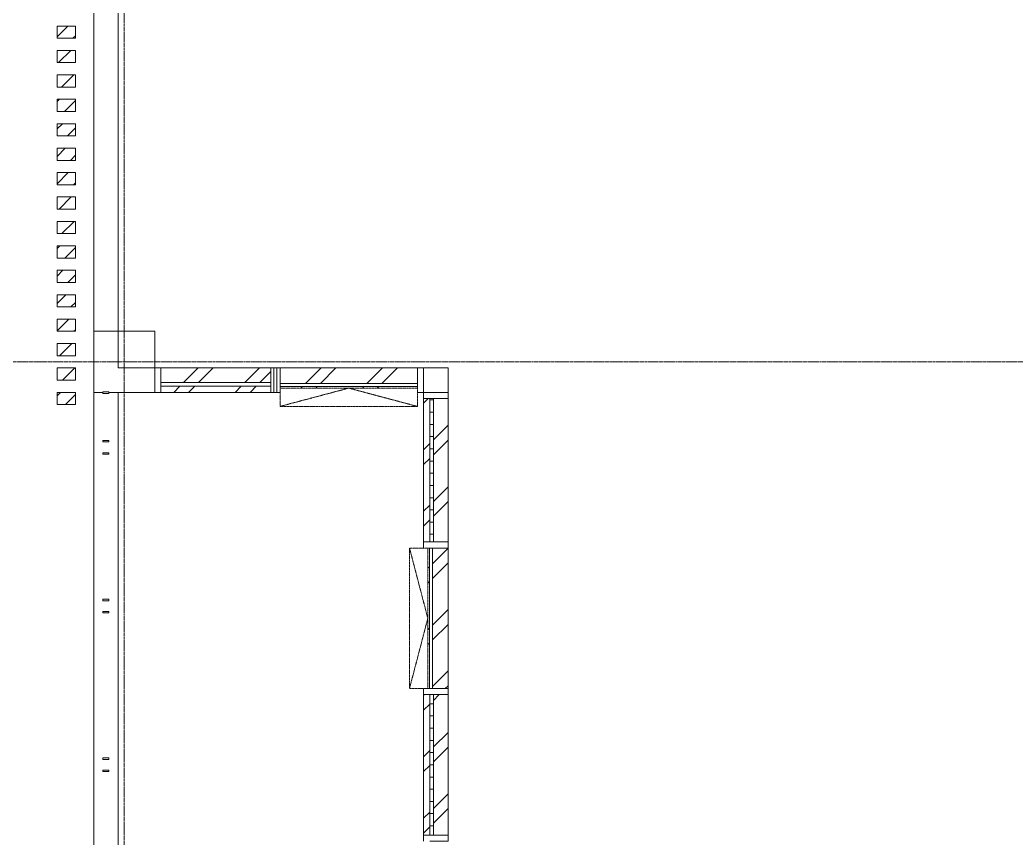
# Model space of a CAD drawing. Header units: millimetres. Extents: x 147592 to 200208, y -27981 to 8299.
# Drawn here: x 155746 to 163900, y -12600 to -5900 of the extents above; entities that cross this region are included whole.
import ezdxf

# ---------------------------------------------------------------- set-up
doc = ezdxf.new("R2010")
doc.units = ezdxf.units.MM
doc.linetypes.add('TJ Dash', pattern=[1.6, 1, -0.6])
doc.linetypes.add('轴网线', pattern=[22.24, 12.7, -3.18, 3.18, -3.18])
for name, color, linetype, lineweight in [('A-FLOR-HRAL-OTLN', 7, 'Continuous', 5), ('A-GLAZ-CURT-MCUT', 7, 'Continuous', 5), ('A-GLAZ-CURT-OTLN', 7, 'Continuous', 5), ('A-GLAZ-CWMG-MCUT', 7, 'Continuous', 13), ('A-GLAZ-CWMG-OTLN', 7, 'Continuous', 5), ('A-WALL-____-MCUT', 7, 'Continuous', 13), ('A-WALL-____-OTLN', 7, 'Continuous', 13), ('S-COLS-____-MCUT', 7, 'Continuous', 5), ('S-GRID-____-OTLN', 7, 'Continuous', 5)]:
    doc.layers.add(name, color=color, linetype=linetype, lineweight=lineweight)
doc.layers.add('A-GLAZ-____-OTLN', color=7, linetype='Continuous', lineweight=13, true_color=0x00007f)
pattern_1 = [(45, (0, 0), (-251.4472, 251.4472), []), (45, (0, 381), (-251.4472, 251.4472), [])]

# ---------------------------------------------------------------- blocks, each defined once
blk = doc.blocks.new('矩形竖梃 - 100_100mm 木色铝方通-V74-三层给排水_消防平面图')
at = {"layer": 'A-GLAZ-CWMG-OTLN', "true_color": 0x515151}
h = blk.add_hatch(dxfattribs=at)
h.set_pattern_fill('FP_76', color=251, style=0, pattern_type=2)
h.set_pattern_definition([(45, (9000, -156050.01), (-70.71068, 70.71068), [])])
h.paths.add_polyline_path([(-50, 150), (50, 150), (50, 0), (-50, 0)], flags=0)
at = {"layer": 'A-GLAZ-CWMG-MCUT', "color": 251, "lineweight": 5, "true_color": 0x515151}
for p, q in [((-50, 150), (50, 150)), ((-50, 0), (-50, 150)), ((50, 150), (50, 0)), ((50, 0), (-50, 0))]:
    blk.add_line(p, q, dxfattribs=at)
blk = doc.blocks.new('矩形竖梃 - 100_100mm 木色铝方通-V75-三层给排水_消防平面图')
at = {"layer": 'A-GLAZ-CWMG-OTLN', "true_color": 0x515151}
h = blk.add_hatch(dxfattribs=at)
h.set_pattern_fill('FP_77', color=251, style=0, pattern_type=2)
h.set_pattern_definition([(45, (8800, -156050.01), (-70.71068, 70.71068), [])])
h.paths.add_polyline_path([(-50, 150), (50, 150), (50, 0), (-50, 0)], flags=0)
at = {"layer": 'A-GLAZ-CWMG-MCUT', "color": 251, "lineweight": 5, "true_color": 0x515151}
for p, q in [((-50, 150), (50, 150)), ((-50, 0), (-50, 150)), ((50, 150), (50, 0)), ((50, 0), (-50, 0))]:
    blk.add_line(p, q, dxfattribs=at)
blk = doc.blocks.new('矩形竖梃 - 100_100mm 木色铝方通-V76-三层给排水_消防平面图')
at = {"layer": 'A-GLAZ-CWMG-OTLN', "true_color": 0x515151}
h = blk.add_hatch(dxfattribs=at)
h.set_pattern_fill('FP_78', color=251, style=0, pattern_type=2)
h.set_pattern_definition([(45, (8600, -156050.01), (-70.71068, 70.71068), [])])
h.paths.add_polyline_path([(-50, 150), (50, 150), (50, 0), (-50, 0)], flags=0)
at = {"layer": 'A-GLAZ-CWMG-MCUT', "color": 251, "lineweight": 5, "true_color": 0x515151}
for p, q in [((-50, 150), (50, 150)), ((-50, 0), (-50, 150)), ((50, 150), (50, 0)), ((50, 0), (-50, 0))]:
    blk.add_line(p, q, dxfattribs=at)
blk = doc.blocks.new('矩形竖梃 - 100_100mm 木色铝方通-V77-三层给排水_消防平面图')
at = {"layer": 'A-GLAZ-CWMG-OTLN', "true_color": 0x515151}
h = blk.add_hatch(dxfattribs=at)
h.set_pattern_fill('FP_79', color=251, style=0, pattern_type=2)
h.set_pattern_definition([(45, (8400, -156050.01), (-70.71068, 70.71068), [])])
h.paths.add_polyline_path([(-50, 150), (50, 150), (50, 0), (-50, 0)], flags=0)
at = {"layer": 'A-GLAZ-CWMG-MCUT', "color": 251, "lineweight": 5, "true_color": 0x515151}
for p, q in [((-50, 150), (50, 150)), ((-50, 0), (-50, 150)), ((50, 150), (50, 0)), ((50, 0), (-50, 0))]:
    blk.add_line(p, q, dxfattribs=at)
blk = doc.blocks.new('矩形竖梃 - 100_100mm 木色铝方通-V78-三层给排水_消防平面图')
at = {"layer": 'A-GLAZ-CWMG-OTLN', "true_color": 0x515151}
h = blk.add_hatch(dxfattribs=at)
h.set_pattern_fill('FP_80', color=251, style=0, pattern_type=2)
h.set_pattern_definition([(45, (8200, -156050.01), (-70.71068, 70.71068), [])])
h.paths.add_polyline_path([(-50, 150), (50, 150), (50, 0), (-50, 0)], flags=0)
at = {"layer": 'A-GLAZ-CWMG-MCUT', "color": 251, "lineweight": 5, "true_color": 0x515151}
for p, q in [((-50, 150), (50, 150)), ((-50, 0), (-50, 150)), ((50, 150), (50, 0)), ((50, 0), (-50, 0))]:
    blk.add_line(p, q, dxfattribs=at)
blk = doc.blocks.new('矩形竖梃 - 100_100mm 木色铝方通-V79-三层给排水_消防平面图')
at = {"layer": 'A-GLAZ-CWMG-OTLN', "true_color": 0x515151}
h = blk.add_hatch(dxfattribs=at)
h.set_pattern_fill('FP_81', color=251, style=0, pattern_type=2)
h.set_pattern_definition([(45, (8000, -156050.01), (-70.71068, 70.71068), [])])
h.paths.add_polyline_path([(-50, 150), (50, 150), (50, 0), (-50, 0)], flags=0)
at = {"layer": 'A-GLAZ-CWMG-MCUT', "color": 251, "lineweight": 5, "true_color": 0x515151}
for p, q in [((-50, 150), (50, 150)), ((-50, 0), (-50, 150)), ((50, 150), (50, 0)), ((50, 0), (-50, 0))]:
    blk.add_line(p, q, dxfattribs=at)
blk = doc.blocks.new('矩形竖梃 - 100_100mm 木色铝方通-V80-三层给排水_消防平面图')
at = {"layer": 'A-GLAZ-CWMG-OTLN', "true_color": 0x515151}
h = blk.add_hatch(dxfattribs=at)
h.set_pattern_fill('FP_82', color=251, style=0, pattern_type=2)
h.set_pattern_definition([(45, (7800, -156050.01), (-70.71068, 70.71068), [])])
h.paths.add_polyline_path([(-50, 150), (50, 150), (50, 0), (-50, 0)], flags=0)
at = {"layer": 'A-GLAZ-CWMG-MCUT', "color": 251, "lineweight": 5, "true_color": 0x515151}
for p, q in [((-50, 150), (50, 150)), ((-50, 0), (-50, 150)), ((50, 150), (50, 0)), ((50, 0), (-50, 0))]:
    blk.add_line(p, q, dxfattribs=at)
blk = doc.blocks.new('矩形竖梃 - 100_100mm 木色铝方通-V81-三层给排水_消防平面图')
at = {"layer": 'A-GLAZ-CWMG-OTLN', "true_color": 0x515151}
h = blk.add_hatch(dxfattribs=at)
h.set_pattern_fill('FP_83', color=251, style=0, pattern_type=2)
h.set_pattern_definition([(45, (7600, -156050.01), (-70.71068, 70.71068), [])])
h.paths.add_polyline_path([(-50, 150), (50, 150), (50, 0), (-50, 0)], flags=0)
at = {"layer": 'A-GLAZ-CWMG-MCUT', "color": 251, "lineweight": 5, "true_color": 0x515151}
for p, q in [((-50, 150), (50, 150)), ((-50, 0), (-50, 150)), ((50, 150), (50, 0)), ((50, 0), (-50, 0))]:
    blk.add_line(p, q, dxfattribs=at)
blk = doc.blocks.new('矩形竖梃 - 100_100mm 木色铝方通-V82-三层给排水_消防平面图')
at = {"layer": 'A-GLAZ-CWMG-OTLN', "true_color": 0x515151}
h = blk.add_hatch(dxfattribs=at)
h.set_pattern_fill('FP_84', color=251, style=0, pattern_type=2)
h.set_pattern_definition([(45, (7400, -156050.01), (-70.71068, 70.71068), [])])
h.paths.add_polyline_path([(-50, 150), (50, 150), (50, 0), (-50, 0)], flags=0)
at = {"layer": 'A-GLAZ-CWMG-MCUT', "color": 251, "lineweight": 5, "true_color": 0x515151}
for p, q in [((-50, 150), (50, 150)), ((-50, 0), (-50, 150)), ((50, 150), (50, 0)), ((50, 0), (-50, 0))]:
    blk.add_line(p, q, dxfattribs=at)
blk = doc.blocks.new('矩形竖梃 - 100_100mm 木色铝方通-V83-三层给排水_消防平面图')
at = {"layer": 'A-GLAZ-CWMG-OTLN', "true_color": 0x515151}
h = blk.add_hatch(dxfattribs=at)
h.set_pattern_fill('FP_85', color=251, style=0, pattern_type=2)
h.set_pattern_definition([(45, (7200, -156050.01), (-70.71068, 70.71068), [])])
h.paths.add_polyline_path([(-50, 150), (50, 150), (50, 0), (-50, 0)], flags=0)
at = {"layer": 'A-GLAZ-CWMG-MCUT', "color": 251, "lineweight": 5, "true_color": 0x515151}
for p, q in [((-50, 150), (50, 150)), ((-50, 0), (-50, 150)), ((50, 150), (50, 0)), ((50, 0), (-50, 0))]:
    blk.add_line(p, q, dxfattribs=at)
blk = doc.blocks.new('矩形竖梃 - 100_100mm 木色铝方通-V84-三层给排水_消防平面图')
at = {"layer": 'A-GLAZ-CWMG-OTLN', "true_color": 0x515151}
h = blk.add_hatch(dxfattribs=at)
h.set_pattern_fill('FP_86', color=251, style=0, pattern_type=2)
h.set_pattern_definition([(45, (7000, -156050.01), (-70.71068, 70.71068), [])])
h.paths.add_polyline_path([(-50, 150), (50, 150), (50, 0), (-50, 0)], flags=0)
at = {"layer": 'A-GLAZ-CWMG-MCUT', "color": 251, "lineweight": 5, "true_color": 0x515151}
for p, q in [((-50, 150), (50, 150)), ((-50, 0), (-50, 150)), ((50, 150), (50, 0)), ((50, 0), (-50, 0))]:
    blk.add_line(p, q, dxfattribs=at)
blk = doc.blocks.new('矩形竖梃 - 100_100mm 木色铝方通-V85-三层给排水_消防平面图')
at = {"layer": 'A-GLAZ-CWMG-OTLN', "true_color": 0x515151}
h = blk.add_hatch(dxfattribs=at)
h.set_pattern_fill('FP_87', color=251, style=0, pattern_type=2)
h.set_pattern_definition([(45, (6800, -156050.01), (-70.71068, 70.71068), [])])
h.paths.add_polyline_path([(-50, 150), (50, 150), (50, 0), (-50, 0)], flags=0)
at = {"layer": 'A-GLAZ-CWMG-MCUT', "color": 251, "lineweight": 5, "true_color": 0x515151}
for p, q in [((-50, 150), (50, 150)), ((-50, 0), (-50, 150)), ((50, 150), (50, 0)), ((50, 0), (-50, 0))]:
    blk.add_line(p, q, dxfattribs=at)
blk = doc.blocks.new('矩形竖梃 - 100_100mm 木色铝方通-V86-三层给排水_消防平面图')
at = {"layer": 'A-GLAZ-CWMG-OTLN', "true_color": 0x515151}
h = blk.add_hatch(dxfattribs=at)
h.set_pattern_fill('FP_88', color=251, style=0, pattern_type=2)
h.set_pattern_definition([(45, (6600, -156050.01), (-70.71068, 70.71068), [])])
h.paths.add_polyline_path([(-50, 150), (50, 150), (50, 0), (-50, 0)], flags=0)
at = {"layer": 'A-GLAZ-CWMG-MCUT', "color": 251, "lineweight": 5, "true_color": 0x515151}
for p, q in [((-50, 150), (50, 150)), ((-50, 0), (-50, 150)), ((50, 150), (50, 0)), ((50, 0), (-50, 0))]:
    blk.add_line(p, q, dxfattribs=at)
blk = doc.blocks.new('矩形竖梃 - 100_100mm 木色铝方通-V87-三层给排水_消防平面图')
at = {"layer": 'A-GLAZ-CWMG-OTLN', "true_color": 0x515151}
h = blk.add_hatch(dxfattribs=at)
h.set_pattern_fill('FP_89', color=251, style=0, pattern_type=2)
h.set_pattern_definition([(45, (6400, -156050.01), (-70.71068, 70.71068), [])])
h.paths.add_polyline_path([(-50, 150), (50, 150), (50, 0), (-50, 0)], flags=0)
at = {"layer": 'A-GLAZ-CWMG-MCUT', "color": 251, "lineweight": 5, "true_color": 0x515151}
for p, q in [((-50, 150), (50, 150)), ((-50, 0), (-50, 150)), ((50, 150), (50, 0)), ((50, 0), (-50, 0))]:
    blk.add_line(p, q, dxfattribs=at)
blk = doc.blocks.new('矩形竖梃 - 100_100mm 木色铝方通-V88-三层给排水_消防平面图')
at = {"layer": 'A-GLAZ-CWMG-OTLN', "true_color": 0x515151}
h = blk.add_hatch(dxfattribs=at)
h.set_pattern_fill('FP_90', color=251, style=0, pattern_type=2)
h.set_pattern_definition([(45, (6200, -156050.01), (-70.71068, 70.71068), [])])
h.paths.add_polyline_path([(-50, 150), (50, 150), (50, 0), (-50, 0)], flags=0)
at = {"layer": 'A-GLAZ-CWMG-MCUT', "color": 251, "lineweight": 5, "true_color": 0x515151}
for p, q in [((-50, 150), (50, 150)), ((-50, 0), (-50, 150)), ((50, 150), (50, 0)), ((50, 0), (-50, 0))]:
    blk.add_line(p, q, dxfattribs=at)
blk = doc.blocks.new('矩形竖梃 - 100_100mm 木色铝方通-V89-三层给排水_消防平面图')
at = {"layer": 'A-GLAZ-CWMG-OTLN', "true_color": 0x515151}
h = blk.add_hatch(dxfattribs=at)
h.set_pattern_fill('FP_91', color=251, style=0, pattern_type=2)
h.set_pattern_definition([(45, (6000, -156050.01), (-70.71068, 70.71068), [])])
h.paths.add_polyline_path([(-50, 150), (50, 150), (50, 0), (-50, 0)], flags=0)
at = {"layer": 'A-GLAZ-CWMG-MCUT', "color": 251, "lineweight": 5, "true_color": 0x515151}
for p, q in [((-50, 150), (50, 150)), ((-50, 0), (-50, 150)), ((50, 150), (50, 0)), ((50, 0), (-50, 0))]:
    blk.add_line(p, q, dxfattribs=at)
blk = doc.blocks.new('矩形竖梃 - 50_200mm 长方形-1944099-三层给排水_消防平面图')
at = {"layer": 'A-GLAZ-CWMG-MCUT', "color": 251, "lineweight": 5, "true_color": 0x515151}
for p, q in [((0, 200), (-50, 200)), ((-50, 200), (-50, 72.5)), ((0, 0), (0, 200)), ((-50, 47.5), (-50, 35)), ((-50, 0), (0, 0))]:
    blk.add_line(p, q, dxfattribs=at)
blk = doc.blocks.new('系统嵌板 - TJ玻璃_30-V120-三层给排水_消防平面图')
at = {"layer": 'A-GLAZ-CURT-OTLN', "true_color": 0x515151}
h = blk.add_hatch(dxfattribs=at)
h.set_pattern_fill('FP_123', color=251, style=0, pattern_type=2)
h.set_pattern_definition([(270, (12000, 159050.01), (100, 6e-15), [])])
h.paths.add_polyline_path([(-575, -80), (575, -80), (575, -50), (-575, -50)], flags=0)
at = {"layer": 'A-GLAZ-CURT-MCUT', "color": 251, "true_color": 0x515151}
for p, q in [((575, -50), (-575, -50)), ((-575, -50), (-575, -80)), ((-575, -80), (575, -80)), ((575, -80), (575, -50))]:
    blk.add_line(p, q, dxfattribs=at)
blk = doc.blocks.new('系统嵌板 - TJ玻璃_30-1835625-三层给排水_消防平面图')
at = {"layer": 'A-GLAZ-CURT-OTLN', "true_color": 0x515151}
h = blk.add_hatch(dxfattribs=at)
h.set_pattern_fill('FP_124', color=251, style=0, pattern_type=2)
h.set_pattern_definition([(270, (9587.5, 159050.01), (100, 6e-15), [])])
h.paths.add_polyline_path([(-587.5, -80), (587.5, -80), (587.5, -50), (-587.5, -50)], flags=0)
at = {"layer": 'A-GLAZ-CURT-MCUT', "color": 251, "true_color": 0x515151}
for p, q in [((587.5, -50), (-587.5, -50)), ((-587.5, -50), (-587.5, -80)), ((-587.5, -80), (587.5, -80)), ((587.5, -80), (587.5, -50))]:
    blk.add_line(p, q, dxfattribs=at)
blk = doc.blocks.new('矩形竖梃 - 50_200mm 长方形-V123-三层给排水_消防平面图')
at = {"layer": 'A-GLAZ-CWMG-OTLN', "true_color": 0x8b8b8b}
h = blk.add_hatch(dxfattribs=at)
h.set_pattern_fill('FP_125', color=252, style=0, pattern_type=2)
h.set_pattern_definition(pattern_1)
h.paths.add_polyline_path([(159100, -12575), (159100, -11425), (159050, -11425), (159050, -12575)], flags=0)
h.paths.add_polyline_path([(159250, -12575), (159250, -11425), (159130, -11425), (159130, -12575)], flags=0)
at = {"layer": 'A-GLAZ-CWMG-OTLN', "color": 251, "true_color": 0x515151}
for p, q in [((159050, -11425), (159050, -12575)), ((159250, -11425), (159250, -12575))]:
    blk.add_line(p, q, dxfattribs=at)
blk = doc.blocks.new('矩形竖梃 - 50_200mm 长方形-1419924-三层给排水_消防平面图')
at = {"layer": 'A-GLAZ-CWMG-OTLN', "true_color": 0x8b8b8b}
h = blk.add_hatch(dxfattribs=at)
h.set_pattern_fill('FP_125', color=252, style=0, pattern_type=2)
h.set_pattern_definition(pattern_1)
h.paths.add_polyline_path([(159250, -10175), (159250, -9000), (159130, -9000), (159130, -10175)], flags=0)
h.paths.add_polyline_path([(159100, -10175), (159100, -9000), (159050, -9000), (159050, -10175)], flags=0)
at = {"layer": 'A-GLAZ-CWMG-OTLN', "color": 251, "true_color": 0x515151}
for p, q in [((159050, -9000), (159050, -10175)), ((159250, -9000), (159250, -10175))]:
    blk.add_line(p, q, dxfattribs=at)
blk = doc.blocks.new('栏杆扶手 - 50 x 12mm-1637074-三层给排水_消防平面图')
at = {"layer": 'A-FLOR-HRAL-OTLN', "color": 251, "true_color": 0x515151}
for p, q in [((-25, -6), (-25, 6)), ((-25, 6), (25, 6)), ((25, 6), (25, -6)), ((-25, -6), (25, -6))]:
    blk.add_line(p, q, dxfattribs=at)
blk = doc.blocks.new('栏杆扶手 - 栏杆扶手-1310377-三层给排水_消防平面图')
for p in [(156450, -8952), (156450, -9350), (156450, -9450), (156450, -10650), (156450, -10750), (156450, -11950), (156450, -12050), (156450, -13250), (156450, -13350), (156450, -14550), (156450, -14650), (156450, -15850), (156450, -15950), (156450, -17150), (156450, -17550)]:
    blk.add_blockref('栏杆扶手 - 50 x 12mm-1637074-三层给排水_消防平面图', p)
at = {"rotation": 90}
for p in [(156450, -17550), (156550, -17550), (157750, -17550), (157850, -17550), (159048, -17550), (159050, -17550)]:
    blk.add_blockref('栏杆扶手 - 50 x 12mm-1637074-三层给排水_消防平面图', p, dxfattribs=at)
blk = doc.blocks.new('窗嵌板_50-70系列上悬铝窗-zx - 50 系列-2680890-三层给排水_消防平面图')
at = {"layer": 'A-GLAZ-____-OTLN', "color": 251, "linetype": 'TJ Dash', "lineweight": 5, "true_color": 0x515151}
for p, q in [((575, 115), (-575, 115)), ((-575, 115), (-575, -35)), ((-575, 115), (0, -34.8)), ((0, -34.8), (575, 115)), ((575, -35), (575, 115)), ((-575, -35), (575, -35))]:
    blk.add_line(p, q, dxfattribs=at)
at = {"layer": 'A-GLAZ-____-OTLN', "color": 251, "lineweight": 5, "true_color": 0x515151}
for p, q in [((-575, -72.5), (-575, -47.5)), ((-575, -47.5), (575, -47.5)), ((575, -72.5), (-575, -72.5)), ((575, -47.5), (575, -72.5))]:
    blk.add_line(p, q, dxfattribs=at)
blk = doc.blocks.new('矩形竖梃 - 50_200mm 长方形-1368803-三层给排水_消防平面图')
at = {"layer": 'A-GLAZ-CWMG-MCUT', "color": 251, "lineweight": 5, "true_color": 0x515151}
for p, q in [((-50, 200), (0, 200)), ((-50, 0), (-50, 200)), ((0, 200), (0, 0)), ((0, 0), (-50, 0))]:
    blk.add_line(p, q, dxfattribs=at)
blk = doc.blocks.new('矩形竖梃 - 50_200mm 长方形-V140-三层给排水_消防平面图')
at = {"layer": 'A-GLAZ-CWMG-OTLN', "true_color": 0x8b8b8b}
h = blk.add_hatch(dxfattribs=at)
h.set_pattern_fill('FP_125', color=252, style=0, pattern_type=2)
h.set_pattern_definition(pattern_1)
h.paths.add_polyline_path([(159097.5, -11375), (159097.5, -10225), (159085, -10225), (159085, -11375)], flags=0)
h.paths.add_polyline_path([(159250, -11375), (159250, -10225), (159122.5, -10225), (159122.5, -11375)], flags=0)
at = {"layer": 'A-GLAZ-CWMG-OTLN', "color": 251, "true_color": 0x515151}
blk.add_line((159250, -10225), (159250, -11375), dxfattribs=at)
blk = doc.blocks.new('矩形竖梃 - 50_200mm 长方形-V142-三层给排水_消防平面图')
at = {"layer": 'A-GLAZ-CWMG-MCUT', "color": 251, "lineweight": 5, "true_color": 0x515151}
for p, q in [((-25, 200), (25, 200)), ((-25, 50), (-25, 200)), ((25, 200), (25, 0)), ((25, 0), (-25, 0))]:
    blk.add_line(p, q, dxfattribs=at)
blk = doc.blocks.new('矩形竖梃 - 50_200mm 长方形-1366838-三层给排水_消防平面图')
at = {"layer": 'A-GLAZ-CWMG-MCUT', "color": 251, "lineweight": 5, "true_color": 0x515151}
for p, q in [((-25, 200), (25, 200)), ((-25, 0), (-25, 200)), ((25, 200), (25, 72.5)), ((25, 0), (-25, 0)), ((25, 47.5), (25, 35))]:
    blk.add_line(p, q, dxfattribs=at)
blk = doc.blocks.new('矩形竖梃 - 50_200mm 长方形-V141-三层给排水_消防平面图')
at = {"layer": 'A-GLAZ-CWMG-MCUT', "color": 251, "lineweight": 5, "true_color": 0x515151}
for p, q in [((-25, 200), (25, 200)), ((-25, 72.5), (-25, 200)), ((25, 200), (25, 0)), ((-25, 35), (-25, 47.5)), ((25, 0), (-25, 0))]:
    blk.add_line(p, q, dxfattribs=at)
blk = doc.blocks.new('窗嵌板_50-70系列上悬铝窗-zx - 50 系列-3098526-三层给排水_消防平面图')
at = {"layer": 'A-GLAZ-____-OTLN', "color": 251, "linetype": 'TJ Dash', "lineweight": 5, "true_color": 0x515151}
for p, q in [((562.5, 115), (-562.5, 115)), ((-562.5, 115), (-562.5, -35)), ((-562.5, 115), (0, -34.8)), ((0, -34.8), (562.5, 115)), ((562.5, -35), (562.5, 115)), ((-562.5, -35), (562.5, -35))]:
    blk.add_line(p, q, dxfattribs=at)
at = {"layer": 'A-GLAZ-____-OTLN', "color": 251, "lineweight": 5, "true_color": 0x515151}
for p, q in [((-562.5, -72.5), (-562.5, -47.5)), ((-562.5, -47.5), (562.5, -47.5)), ((562.5, -72.5), (-562.5, -72.5)), ((562.5, -47.5), (562.5, -72.5))]:
    blk.add_line(p, q, dxfattribs=at)
blk = doc.blocks.new('系统嵌板 - TJ玻璃_30-1943586-三层给排水_消防平面图')
at = {"layer": 'A-GLAZ-CURT-MCUT', "color": 251, "true_color": 0x515151}
for p, q in [((450, -50), (-450, -50)), ((-450, -50), (-450, -80)), ((-450, -80), (450, -80)), ((450, -80), (450, -50))]:
    blk.add_line(p, q, dxfattribs=at)
blk = doc.blocks.new('矩形竖梃 - 50_200mm 长方形-1411061-三层给排水_消防平面图')
at = {"layer": 'A-GLAZ-CWMG-MCUT', "color": 251, "lineweight": 5, "true_color": 0x515151}
for p, q in [((-50, 200), (0, 200)), ((-50, 0), (-50, 200)), ((0, 200), (0, 0)), ((0, 0), (-50, 0))]:
    blk.add_line(p, q, dxfattribs=at)
blk = doc.blocks.new('矩形竖梃 - 50_200mm 长方形-3098524-三层给排水_消防平面图')
at = {"layer": 'A-GLAZ-CWMG-OTLN', "true_color": 0x8b8b8b}
h = blk.add_hatch(dxfattribs=at)
h.set_pattern_fill('FP_125', color=252, style=0, pattern_type=2)
h.set_pattern_definition(pattern_1)
h.paths.add_polyline_path([(157875, -8915), (159000, -8915), (159000, -8902.5), (157875, -8902.5)], flags=0)
h.paths.add_polyline_path([(159000, -8877.5), (159000, -8750), (157875, -8750), (157875, -8877.5)], flags=0)
at = {"layer": 'A-GLAZ-CWMG-OTLN', "color": 251, "true_color": 0x515151}
blk.add_line((157875, -8750), (159000, -8750), dxfattribs=at)
blk = doc.blocks.new('矩形竖梃 - 50_200mm 长方形-3098515-三层给排水_消防平面图')
at = {"layer": 'A-GLAZ-CWMG-OTLN', "true_color": 0x8b8b8b}
h = blk.add_hatch(dxfattribs=at)
h.set_pattern_fill('FP_134', color=252, style=0, pattern_type=2)
h.set_pattern_definition(pattern_1)
h.paths.add_polyline_path([(157800, -8950), (157800, -8900), (156900, -8900), (156900, -8950), (157314.3, -8950)], flags=0)
h.paths.add_polyline_path([(157314.3, -8870), (157800, -8870), (157800, -8750), (156900, -8750), (156900, -8870)], flags=0)
at = {"layer": 'A-GLAZ-CWMG-OTLN', "color": 251, "true_color": 0x515151}
for p, q in [((156900, -8750), (157800, -8750)), ((157800, -8950), (156900, -8950))]:
    blk.add_line(p, q, dxfattribs=at)
blk = doc.blocks.new('矩形竖梃 - 50_200mm 长方形-1944096-三层给排水_消防平面图')
at = {"layer": 'A-GLAZ-CWMG-MCUT', "color": 251, "lineweight": 5, "true_color": 0x515151}
for p, q in [((-25, 200), (25, 200)), ((-25, 0), (-25, 200)), ((25, 200), (25, 0)), ((25, 0), (-25, 0))]:
    blk.add_line(p, q, dxfattribs=at)
blk = doc.blocks.new('矩形竖梃 - 50_200mm 长方形-V196-三层给排水_消防平面图')
at = {"layer": 'A-GLAZ-CWMG-MCUT', "color": 251, "lineweight": 5, "true_color": 0x515151}
for p, q in [((-25, 200), (25, 200)), ((-25, 72.5), (-25, 200)), ((25, 200), (25, 0)), ((-25, 35), (-25, 47.5)), ((25, 0), (-25, 0))]:
    blk.add_line(p, q, dxfattribs=at)
blk = doc.blocks.new('YXQH_AR_B9-20_rvt-1-三层给排水_消防平面图')
at = {"layer": 'A-WALL-____-MCUT', "color": 251, "lineweight": 5, "true_color": 0x515151}
for p, q in [((156350, -600), (156350, -8450)), ((156550, -8450), (156550, -600)), ((156350, -8450), (156350, -8750)), ((156550, -8750), (156550, -8450)), ((156350, -8750), (156350, -8950)), ((156850, -8750), (156550, -8750)), ((156850, -8950), (156850, -8750)), ((159250, -8750), (159050, -8750)), ((159050, -8750), (159050, -8950)), ((159250, -8950), (159250, -8750)), ((156350, -8950), (156425, -8950)), ((156475, -8950), (156850, -8950)), ((159050, -8950), (159250, -8950))]:
    blk.add_line(p, q, dxfattribs=at)
at = {"layer": 'A-WALL-____-OTLN', "color": 251, "lineweight": 5, "true_color": 0x515151}
for p, q in [((156350, -17650), (156350, -8950)), ((156550, -8950), (156550, -17450))]:
    blk.add_line(p, q, dxfattribs=at)
at = {"layer": 'S-GRID-____-OTLN', "color": 173, "linetype": '轴网线', "true_color": 0x5151ff}
for p, q in [((156600, 7499.5), (156600, -27181.2)), ((199020.5, -8700), (148525.8, -8700))]:
    blk.add_line(p, q, dxfattribs=at)
at = {"color": 251, "lineweight": 5, "true_color": 0x515151, "extrusion": (0, 0, -1)}
for name, p, rotation in [('矩形竖梃 - 100_100mm 木色铝方通-V89-三层给排水_消防平面图', (-156050, -6000), 90.00000000000011), ('矩形竖梃 - 100_100mm 木色铝方通-V88-三层给排水_消防平面图', (-156050, -6200), 90.00000000000011), ('矩形竖梃 - 100_100mm 木色铝方通-V87-三层给排水_消防平面图', (-156050, -6400), 90.00000000000011), ('矩形竖梃 - 100_100mm 木色铝方通-V86-三层给排水_消防平面图', (-156050, -6600), 90.00000000000011), ('矩形竖梃 - 100_100mm 木色铝方通-V85-三层给排水_消防平面图', (-156050, -6800), 90.00000000000011), ('矩形竖梃 - 100_100mm 木色铝方通-V84-三层给排水_消防平面图', (-156050, -7000), 90.00000000000011), ('矩形竖梃 - 100_100mm 木色铝方通-V83-三层给排水_消防平面图', (-156050, -7200), 90.00000000000011), ('矩形竖梃 - 100_100mm 木色铝方通-V82-三层给排水_消防平面图', (-156050, -7400), 90.00000000000011), ('矩形竖梃 - 100_100mm 木色铝方通-V81-三层给排水_消防平面图', (-156050, -7600), 90.00000000000011), ('矩形竖梃 - 100_100mm 木色铝方通-V80-三层给排水_消防平面图', (-156050, -7800), 90.00000000000011), ('矩形竖梃 - 100_100mm 木色铝方通-V79-三层给排水_消防平面图', (-156050, -8000), 90.00000000000011), ('矩形竖梃 - 100_100mm 木色铝方通-V78-三层给排水_消防平面图', (-156050, -8200), 90.00000000000011), ('矩形竖梃 - 100_100mm 木色铝方通-V77-三层给排水_消防平面图', (-156050, -8400), 90.00000000000011), ('矩形竖梃 - 100_100mm 木色铝方通-V76-三层给排水_消防平面图', (-156050, -8600), 90.00000000000011), ('矩形竖梃 - 100_100mm 木色铝方通-V75-三层给排水_消防平面图', (-156050, -8800), 90.00000000000011), ('矩形竖梃 - 100_100mm 木色铝方通-V74-三层给排水_消防平面图', (-156050, -9000), 90.00000000000011), ('矩形竖梃 - 50_200mm 长方形-1368803-三层给排水_消防平面图', (-159050, -8950), 90), ('矩形竖梃 - 50_200mm 长方形-V141-三层给排水_消防平面图', (-159050, -10200), 90), ('矩形竖梃 - 50_200mm 长方形-1366838-三层给排水_消防平面图', (-159050, -11400), 90), ('矩形竖梃 - 50_200mm 长方形-V142-三层给排水_消防平面图', (-159050, -12600), 90)]:
    blk.add_blockref(name, p, dxfattribs=dict(at, rotation=rotation))
for name, p in [('矩形竖梃 - 50_200mm 长方形-1411061-三层给排水_消防平面图', (-156850, -8950)), ('矩形竖梃 - 50_200mm 长方形-1944096-三层给排水_消防平面图', (-157825, -8950)), ('矩形竖梃 - 50_200mm 长方形-V196-三层给排水_消防平面图', (-157850, -8950))]:
    blk.add_blockref(name, p, dxfattribs=at)
at = {"color": 251, "lineweight": 5, "true_color": 0x515151}
for name, p in [('矩形竖梃 - 50_200mm 长方形-3098515-三层给排水_消防平面图', (0, 0)), ('矩形竖梃 - 50_200mm 长方形-3098524-三层给排水_消防平面图', (0, 0)), ('矩形竖梃 - 50_200mm 长方形-1944099-三层给排水_消防平面图', (159050, -8950)), ('栏杆扶手 - 栏杆扶手-1310377-三层给排水_消防平面图', (0, 0)), ('矩形竖梃 - 50_200mm 长方形-1419924-三层给排水_消防平面图', (0, 0)), ('矩形竖梃 - 50_200mm 长方形-V140-三层给排水_消防平面图', (0, 0)), ('矩形竖梃 - 50_200mm 长方形-V123-三层给排水_消防平面图', (0, 0))]:
    blk.add_blockref(name, p, dxfattribs=at)
for name, p, rotation in [('系统嵌板 - TJ玻璃_30-1943586-三层给排水_消防平面图', (157350, -8950), 180), ('窗嵌板_50-70系列上悬铝窗-zx - 50 系列-3098526-三层给排水_消防平面图', (158437.5, -8950), 180), ('系统嵌板 - TJ玻璃_30-1835625-三层给排水_消防平面图', (159050, -9587.5), 90), ('窗嵌板_50-70系列上悬铝窗-zx - 50 系列-2680890-三层给排水_消防平面图', (159050, -10800), 90), ('系统嵌板 - TJ玻璃_30-V120-三层给排水_消防平面图', (159050, -12000), 90)]:
    blk.add_blockref(name, p, dxfattribs=dict(at, rotation=rotation))
blk = doc.blocks.new('YXQH_ST_B9-20_rvt-1-三层给排水_消防平面图')
at = {"layer": 'S-COLS-____-MCUT', "color": 251, "lineweight": 18, "true_color": 0x515151}
for p, q in [((156850, -8450), (156350, -8450)), ((156350, -8450), (156350, -8950)), ((156850, -8950), (156850, -8450)), ((156350, -8950), (156425, -8950)), ((156475, -8950), (156850, -8950))]:
    blk.add_line(p, q, dxfattribs=at)

msp = doc.modelspace()

# ---------------------------------------------------------------- block references
at = {"lineweight": 5}
for name in ['YXQH_AR_B9-20_rvt-1-三层给排水_消防平面图', 'YXQH_ST_B9-20_rvt-1-三层给排水_消防平面图']:
    msp.add_blockref(name, (0, 0), dxfattribs=at)

doc.saveas('drawing.dxf')
